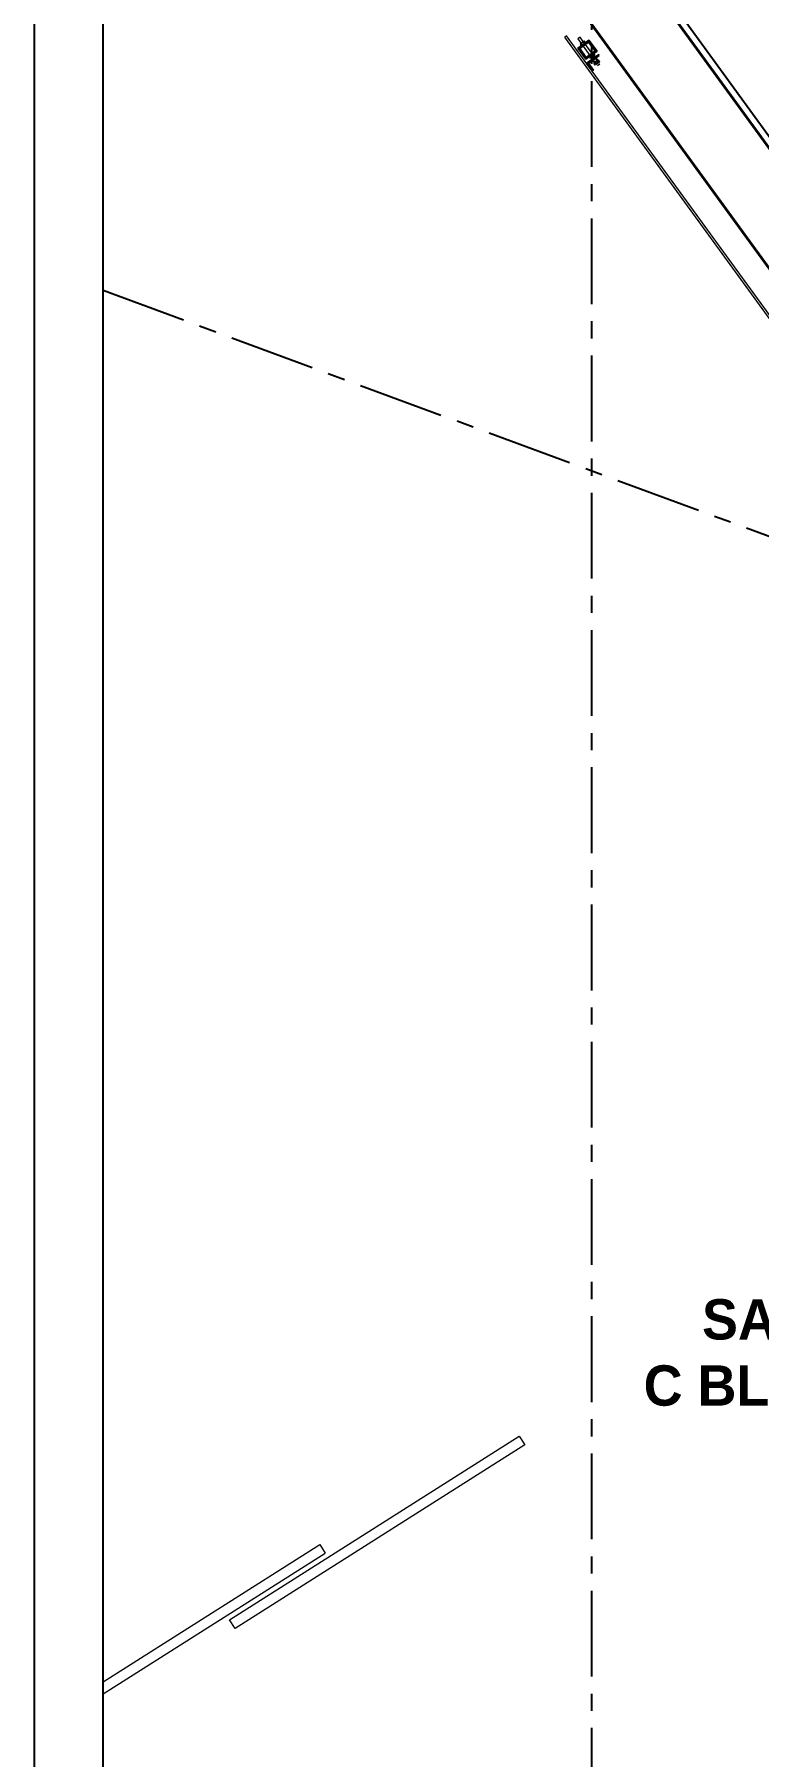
# Model space of a CAD drawing. Header units: millimetres. Extents: x 933584 to 974011, y 4545988 to 4553664.
# Drawn here: x 961302 to 961513, y 4551627 to 4552129 of the extents above; entities that cross this region are included whole.
import ezdxf

# ---------------------------------------------------------------- set-up
doc = ezdxf.new("R2010")
doc.units = ezdxf.units.MM
for name, pattern in [('568_AVN_KES_01$0$HIDDEN', [0.375, 0.25, -0.125]), ('CENTER', [2, 1.25, -0.25, 0.25, -0.25]), ('HIDDEN', [9.525, 6.35, -3.175])]:
    doc.linetypes.add(name, pattern=pattern)
doc.layers.get('0').update_dxf_attribs({"color": 255})
for name, color, linetype in [('0-CSX-CXS_20', 14, 'CENTER'), ('0-LNS-SLN', 6, 'Continuous'), ('0-LNS-SPL', 13, '568_AVN_KES_01$0$HIDDEN'), ('0-TXT-XBX_20', 3, 'Continuous')]:
    doc.layers.add(name, color=color, linetype=linetype)
for name, color, linetype, lineweight in [('2-SPS-IBW', 5, 'Continuous', 40), ('al', 7, 'Continuous', 5), ('CM', 4, 'Continuous', 5), ('PL', 1, 'Continuous', 5), ('PTR', 252, 'Continuous', 5), ('ReferansHatti', 3, 'Continuous', 5), ('SFP CAM', 8, 'Continuous', 9), ('VD', 11, 'Continuous', 5), ('VDK', 11, 'HIDDEN', 5)]:
    doc.layers.add(name, color=color, linetype=linetype, lineweight=lineweight)
doc.styles.add('Century Gothic_B_3', font='GOTHICB.TTF', dxfattribs={"height": 4})

# ---------------------------------------------------------------- blocks, each defined once
blk = doc.blocks.new('XCVBXCVBXZ')
at = {"layer": 'PTR'}
h = blk.add_hatch(color=256, dxfattribs=at)
h.dxf.hatch_style = 1
h.paths.add_polyline_path([(933865.99, 4553623.11), (933862.67, 4553620.7), (933864.3, 4553618.46), (933864.54, 4553618.64), (933863.09, 4553620.63), (933866.17, 4553622.87)])
h = blk.add_hatch(color=256, dxfattribs=at)
h.dxf.hatch_style = 1
h.paths.add_polyline_path([(933865.99, 4553623.11), (933862.67, 4553620.7), (933864.3, 4553618.46), (933864.54, 4553618.64), (933863.09, 4553620.63), (933866.17, 4553622.87)])
h = blk.add_hatch(color=256, dxfattribs=at)
h.dxf.hatch_style = 1
h.paths.add_polyline_path([(933866, 4553623.12), (933862.68, 4553620.7), (933864.31, 4553618.46), (933864.55, 4553618.64), (933863.1, 4553620.63), (933866.17, 4553622.88)])
h = blk.add_hatch(color=256, dxfattribs=at)
h.dxf.hatch_style = 1
h.paths.add_polyline_path([(933866, 4553623.12), (933862.68, 4553620.7), (933864.31, 4553618.46), (933864.55, 4553618.64), (933863.1, 4553620.63), (933866.17, 4553622.88)])
at = {"layer": 'ReferansHatti'}
h = blk.add_hatch(color=252, dxfattribs=at)
h.dxf.hatch_style = 1
h.paths.add_polyline_path([(933862.35, 4553622.32), (933864.95, 4553624.21), (933863.06, 4553626.8), (933860.47, 4553624.91)], flags=16)
h.paths.add_polyline_path([(933862.27, 4553621.76), (933865.51, 4553624.12), (933863.15, 4553627.35), (933859.91, 4553625)])
h = blk.add_hatch(color=252, dxfattribs=at)
h.dxf.hatch_style = 1
h.paths.add_polyline_path([(933862.35, 4553622.32), (933864.95, 4553624.21), (933863.06, 4553626.8), (933860.47, 4553624.91)], flags=16)
h.paths.add_polyline_path([(933862.27, 4553621.76), (933865.51, 4553624.12), (933863.15, 4553627.35), (933859.91, 4553625)])
h = blk.add_hatch(dxfattribs=at)
h.set_pattern_fill('ANSI37', color=252, angle=216.0566)
h.set_pattern_definition([(261.05658037, (932486.17111, 4518377.84585), (0.1234802925, -0.01943237914), []), (351.05658037, (932486.17111, 4518377.84585), (0.01943237914, 0.1234802925), [])])
h.paths.add_polyline_path([(933862.67, 4553620.7), (933862.43, 4553620.52), (933864.05, 4553618.29), (933864.3, 4553618.46)])
h = blk.add_hatch(dxfattribs=at)
h.set_pattern_fill('ANSI37', color=252, angle=216.0566)
h.set_pattern_definition([(261.05658037, (932486.17111, 4518377.84585), (0.1234802925, -0.01943237914), []), (351.05658037, (932486.17111, 4518377.84585), (0.01943237914, 0.1234802925), [])])
h.paths.add_polyline_path([(933862.67, 4553620.7), (933862.43, 4553620.52), (933864.05, 4553618.29), (933864.3, 4553618.46)])
h = blk.add_hatch(dxfattribs=at)
h.set_pattern_fill('ANSI37', color=252, angle=216.0086)
h.set_pattern_definition([(261.0086208, (932519.02932, 4518293.17168), (0.12346398335, -0.0195357318), []), (351.0086208, (932519.02932, 4518293.17168), (0.0195357318, 0.12346398335), [])])
h.paths.add_polyline_path([(933862.68, 4553620.7), (933862.44, 4553620.52), (933864.06, 4553618.29), (933864.31, 4553618.46)])
h = blk.add_hatch(dxfattribs=at)
h.set_pattern_fill('ANSI37', color=252, angle=216.0086)
h.set_pattern_definition([(261.0086208, (932519.02932, 4518293.17168), (0.12346398335, -0.0195357318), []), (351.0086208, (932519.02932, 4518293.17168), (0.0195357318, 0.12346398335), [])])
h.paths.add_polyline_path([(933862.68, 4553620.7), (933862.44, 4553620.52), (933864.06, 4553618.29), (933864.31, 4553618.46)])
at = {"layer": 'al'}
for points in [[(933859.91, 4553624.99), (933863.15, 4553627.36), (933865.51, 4553624.13), (933862.27, 4553621.76)], [(933859.91, 4553624.99), (933863.15, 4553627.36), (933865.51, 4553624.13), (933862.27, 4553621.76)], [(933862.27, 4553621.76), (933865.51, 4553624.12), (933863.15, 4553627.35), (933859.91, 4553625)], [(933862.27, 4553621.76), (933865.51, 4553624.12), (933863.15, 4553627.35), (933859.91, 4553625)], [(933862.35, 4553622.32), (933864.95, 4553624.21), (933863.06, 4553626.8), (933860.47, 4553624.91)], [(933862.35, 4553622.32), (933864.95, 4553624.21), (933863.06, 4553626.8), (933860.47, 4553624.91)], [(933860.47, 4553624.9), (933863.06, 4553626.8), (933864.95, 4553624.21), (933862.36, 4553622.32)], [(933860.47, 4553624.9), (933863.06, 4553626.8), (933864.95, 4553624.21), (933862.36, 4553622.32)], [(933862.67, 4553620.7), (933864.3, 4553618.46), (933864.54, 4553618.64), (933863.09, 4553620.63), (933866.17, 4553622.87), (933865.99, 4553623.11)], [(933862.67, 4553620.7), (933864.3, 4553618.46), (933864.54, 4553618.64), (933863.09, 4553620.63), (933866.17, 4553622.87), (933865.99, 4553623.11)], [(933862.68, 4553620.7), (933864.31, 4553618.46), (933864.55, 4553618.64), (933863.1, 4553620.63), (933866.17, 4553622.88), (933866, 4553623.12)], [(933862.68, 4553620.7), (933864.31, 4553618.46), (933864.55, 4553618.64), (933863.1, 4553620.63), (933866.17, 4553622.88), (933866, 4553623.12)]]:
    blk.add_lwpolyline(points, close=True, dxfattribs=at)
at = {"layer": 'CM'}
for p, q in [((933856.56, 4553628.58), (933856.08, 4553628.23)), ((933921.39, 4553538.48), (933856.08, 4553628.23)), ((933921.88, 4553538.83), (933856.56, 4553628.58))]:
    blk.add_line(p, q, dxfattribs=at)
at = {"layer": 'PL'}
for points in [[(933864.3, 4553618.46), (933864.05, 4553618.29), (933862.43, 4553620.52), (933862.67, 4553620.7)], [(933864.3, 4553618.46), (933864.05, 4553618.29), (933862.43, 4553620.52), (933862.67, 4553620.7)], [(933864.31, 4553618.46), (933864.06, 4553618.29), (933862.44, 4553620.52), (933862.68, 4553620.7)], [(933864.31, 4553618.46), (933864.06, 4553618.29), (933862.44, 4553620.52), (933862.68, 4553620.7)], [(933864.73, 4553622.81), (933865.75, 4553621.41), (933864.79, 4553620.7), (933863.76, 4553622.11)]]:
    blk.add_lwpolyline(points, close=True, dxfattribs=at)
at = {"layer": 'SFP CAM', "color": 252}
for p, q in [((933721.5, 4553148.86), (933784.68, 4553188.91)), ((933784.68, 4553188.91), (933786.28, 4553186.38)), ((933721.5, 4553145.31), (933786.28, 4553186.38))]:
    blk.add_line(p, q, dxfattribs=at)
blk.add_lwpolyline([(933844.45, 4553217.92), (933759.99, 4553164.38), (933758.38, 4553166.92), (933842.84, 4553220.46)], close=True, dxfattribs=at)
at = {"layer": 'VD'}
for points in [[(933860.58, 4553626.14), (933860.88, 4553625.74), (933861.15, 4553625.95), (933861.19, 4553625.97), (933860.9, 4553626.37, 0.327274)], [(933860.7, 4553626.31, -0.159188), (933860.9, 4553626.37, -0.080739), (933861.18, 4553626.66)], [(933861.18, 4553626.66, -0.080459), (933861.53, 4553626.84, -0.158616), (933861.65, 4553627)], [(933861.53, 4553626.84), (933861.83, 4553626.44), (933862.14, 4553626.67), (933861.85, 4553627.07, 0.327274)], [(933863.57, 4553622.05), (933863.28, 4553622.45), (933863.56, 4553622.65), (933863.6, 4553622.68), (933863.89, 4553622.28, -0.327274)], [(933863.77, 4553622.11, 0.159188), (933863.89, 4553622.28, 0.080739), (933864.24, 4553622.46)], [(933864.52, 4553622.74), (933864.23, 4553623.14), (933864.55, 4553623.37), (933864.84, 4553622.97, -0.327274)], [(933864.25, 4553622.46, 0.080459), (933864.52, 4553622.74, 0.158616), (933864.72, 4553622.81)], [(933865, 4553620.09), (933864.71, 4553620.49), (933864.99, 4553620.7), (933865.02, 4553620.73), (933865.32, 4553620.32, -0.327274)], [(933865.2, 4553620.16, 0.159188), (933865.32, 4553620.33, 0.080739), (933865.67, 4553620.5)], [(933865.95, 4553620.79), (933865.66, 4553621.19), (933865.98, 4553621.42), (933866.27, 4553621.02, -0.327274)], [(933865.67, 4553620.51, 0.080459), (933865.95, 4553620.79, 0.158616), (933866.15, 4553620.85)]]:
    blk.add_lwpolyline(points, format="xyb", close=True, dxfattribs=at)
for points in [[(933861.19, 4553625.97), (933861.83, 4553626.44), (933861.53, 4553626.84, 0.162646), (933860.9, 4553626.37), (933861.19, 4553625.97)], [(933863.6, 4553622.68), (933864.23, 4553623.14), (933864.52, 4553622.74, -0.162646), (933863.89, 4553622.28), (933863.6, 4553622.68)], [(933865.02, 4553620.73), (933865.66, 4553621.19), (933865.95, 4553620.79, -0.162646), (933865.32, 4553620.33), (933865.02, 4553620.73)]]:
    blk.add_lwpolyline(points, format="xyb", dxfattribs=at)
for points in [[(933864.64, 4553620.44), (933864.57, 4553620.54), (933864.91, 4553620.79), (933864.99, 4553620.7)], [(933864.99, 4553620.7), (933864.91, 4553620.79), (933865.63, 4553621.31), (933865.7, 4553621.22)], [(933865.7, 4553621.22), (933865.63, 4553621.31), (933865.97, 4553621.57), (933866.05, 4553621.47)]]:
    blk.add_lwpolyline(points, close=True, dxfattribs=at)
at = {"layer": 'VDK'}
for p, q in [((933861.45, 4553625.61), (933865.65, 4553619.86)), ((933862.09, 4553626.09), (933866.29, 4553620.33)), ((933866.29, 4553620.33), (933865.65, 4553619.86))]:
    blk.add_line(p, q, dxfattribs=at)
for points in [[(933859.91, 4553627.71), (933861.45, 4553625.61), (933862.09, 4553626.09), (933860.56, 4553628.19)], [(933864.87, 4553620.93), (933863.33, 4553623.03), (933863.98, 4553623.5), (933865.51, 4553621.4)]]:
    blk.add_lwpolyline(points, close=True, dxfattribs=at)
blk = doc.blocks.new('ZVBXZDVB')
at = {"layer": '0-CSX-CXS_20', "ltscale": 20}
for points in [[(933863.85, 4552835.4), (933863.85, 4551518.59)], [(933721.5, 4552054.44), (934876.25, 4551628.21)]]:
    blk.add_lwpolyline(points, dxfattribs=at)
blk = doc.blocks.new('xcvxcbv')
at = {"layer": '2-SPS-IBW'}
blk.add_lwpolyline([(934013, 4550609.59), (933993.28, 4550616.86), (933863.85, 4550794.73), (933863.85, 4550923.49), (933966.85, 4550923.49), (933966.85, 4550975.49), (933863.85, 4550975.49), (933863.85, 4550990.49), (933981.85, 4550990.49), (933981.85, 4550877.49), (933882.35, 4550877.49), (933882.35, 4550804.49), (934007.08, 4550633.09), (934019.92, 4550628.36), (934013, 4550609.59)], dxfattribs=at)

msp = doc.modelspace()

# ---------------------------------------------------------------- linework, layer by layer
at = {"color": 0}
for points in [[(961301.5, 4552855.4), (963401.5, 4552855.4), (963401.5, 4551355.4), (961301.5, 4551355.4)], [(961321.5, 4552835.4), (963381.5, 4552835.4), (963381.5, 4551375.4), (961321.5, 4551375.4)]]:
    msp.add_lwpolyline(points, close=True, dxfattribs=at)
at = {"layer": '0-LNS-SPL', "linetype": 'ByBlock', "ltscale": 0.5}
msp.add_lwpolyline([(961463.85, 4552329.75), (961583.85, 4552329.75), (961583.85, 4552212.75), (961484.35, 4552212.75), (961484.35, 4552142.4), (961608.34, 4551972.01), (961618.74, 4551968.18), (961629.14, 4551996.33), (962196.85, 4551786.53), (962196.85, 4551794.61), (962267.85, 4551794.61)], dxfattribs=at)

# ---------------------------------------------------------------- block references
for name, p in [('XCVBXCVBXZ', (27600, -1500)), ('xcvxcbv', (27600, 1337.26))]:
    msp.add_blockref(name, p)
at = {"layer": '0-LNS-SLN'}
msp.add_blockref('ZVBXZDVB', (27600, 0), dxfattribs=at)

# ---------------------------------------------------------------- texts
at = {"layer": '0-TXT-XBX_20', "insert": (961306.14, 4551760.37), "char_height": 11.7458, "width": 457.6183, "attachment_point": 1, "line_spacing_factor": 0.984502, "style": 'Century Gothic_B_3'}
msp.add_mtext('\\pxqc;{\\fFranklin Gothic Book|b1|i0|c162|p34;SARPHAN \\PC BLOK GİRİŞİ}', dxfattribs=at)

doc.saveas('drawing.dxf')
